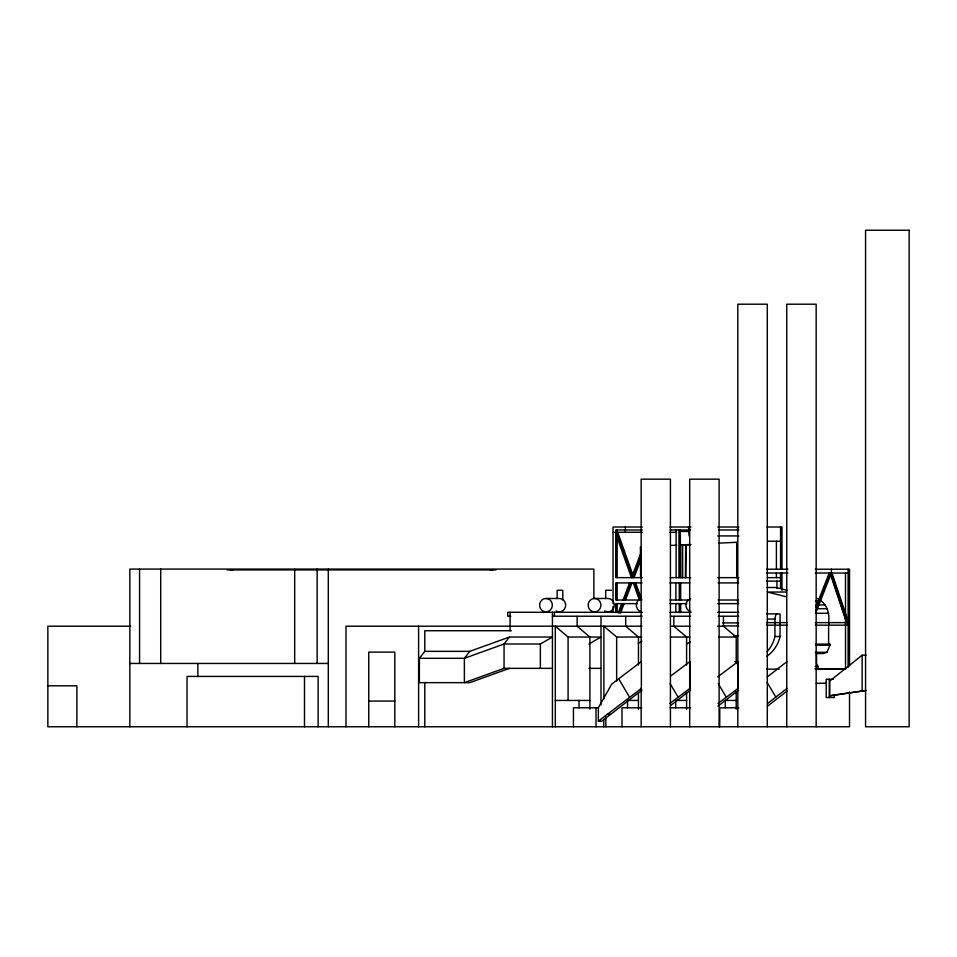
<?xml version="1.0" encoding="UTF-8"?>
<svg xmlns="http://www.w3.org/2000/svg" width="957" height="957" viewBox="0 0 957 957"><rect width="100%" height="100%" fill="white"/><g stroke="black" fill="none" stroke-linecap="round" stroke-linejoin="round"><path stroke-width="1.44" d="M685.415 577.645L685.691 544.712L681.145 544.88L684.566 544.88M685.798 577.645L686.073 544.712L690.535 544.497M632.505 575.181L640.867 553.038M640.807 557.189L633.486 576.569L617.708 532.283M618.15 613.054L621.715 603.64M623.091 600.015L629.574 582.909M626.034 594.752L627.529 590.804M633.558 574.894L636.166 568.027M639.288 559.773L640.855 555.658M619.586 613.054L623.151 603.64M624.526 600.015L631.01 582.909M620.543 613.054L624.108 603.64M625.483 600.015L631.967 582.909M634.024 577.645L640.795 559.773M819.168 600.577L820.783 596.45M822.936 590.936L825.628 584.045M827.793 578.53L829.408 574.391M815.747 612.982L831.382 573.016L831.382 569.224M815.878 607.061L829.229 573.016M815.711 611.152L830.664 573.016M816.297 653.547L823.331 653.547L827.015 652.279L830.341 644.097L815.412 644.097M598.352 707.797L611.726 684.111L641.369 661.55L641.369 688.406L598.352 721.183L598.352 707.797L573.434 707.797L573.434 726.77M509.471 668.345L469.779 682.652L419.381 682.652L419.381 658.308L424.788 651.346L424.788 630.735L511.277 630.735M419.381 658.308L464.372 658.308L504.064 644.001L540.37 644.001L552.44 637.039L509.471 637.039L469.779 651.346L464.372 658.308L464.372 682.652L504.064 668.345L552.44 668.345M509.471 637.039L504.064 644.001L504.064 668.345M866.097 655.186L862.137 655.186L829.803 680.989L829.803 695.787L866.097 690.464L829.803 695.787M670.725 676.013L689.937 661.55L689.937 688.406L669.828 703.467M717.702 676.91L738.086 661.55L738.086 688.406L717.977 703.467M767.299 676.91L787.061 661.55M641.932 690.141L601.774 721.183L598.352 721.183M670.905 705.285L690.499 690.141M717.882 706.194L738.637 690.141M767.574 703.467L787.061 688.406M767.478 706.194L787.121 691.014M588.926 644.001L601.008 637.039L568.087 637.039L555.323 626.201L555.323 726.77M638.283 643.307L641.908 641.214M686.671 644.001L690.296 641.92M227.168 569.905L496.013 569.905M490.116 569.905L493.058 569.678M718.827 543.133L736.699 542.284L736.699 577.645M670.989 545.43L676.814 545.155M679.733 545.012L682.64 544.88L682.64 577.645M642.362 527.008L613.042 527.008L613.042 603.628M669.9 527.008L690.822 527.008M717.774 527.008L738.816 527.008M767 527.008L781.965 527.008L781.965 569.224M642.279 529.987L615.746 529.987L615.746 577.645L642.255 577.645M670.223 529.987L690.679 529.987M718.336 529.987L738.864 529.987M680.343 531.446L688.55 531.446M613.042 532.283L614.454 532.283M617.157 532.283L642.362 532.283M669.9 532.283L676.755 532.283M689.124 535.92L688.55 527.008M717.774 535.92L738.816 535.92M767.562 541.231L780.565 541.231M680.343 544.736L690.942 544.736M640.4 546.89L640.592 577.645M766.533 569.224L787.838 569.224M815.304 569.224L849.517 569.224L849.517 665.797M766.557 573.016L787.862 573.016M815.304 573.016L848.117 573.016M670.223 577.645L690.679 577.645M717.798 577.645L738.864 577.645M767.562 577.645L780.565 577.645M766.593 581.114L780.565 581.114M642.063 582.909L615.746 582.909L615.746 600.015L640.281 600.015M669.912 582.909L689.841 582.909M718.133 582.909L738.625 582.909M767.131 587.49L775.924 587.49L786.965 590.29M611.332 590.278L605.697 590.278L605.697 598.544M786.534 592.036L767.49 592.036L785.422 596.57M545.98 598.472A6.699 6.376 -90 0 1 551.495 608.52A6.699 6.376 -90 0 1 540.454 608.52A6.699 6.376 -90 0 1 545.98 598.472L559.319 598.472A6.699 6.376 -90 0 1 565.479 606.905A6.699 6.376 -90 0 1 556.125 610.973M594.536 598.472A6.699 6.376 -90 0 1 600.063 608.52A6.699 6.376 -90 0 1 589.01 608.52A6.699 6.376 -90 0 1 594.536 598.472L607.886 598.472A6.699 6.376 -90 0 1 614.047 606.905A6.699 6.376 -90 0 1 604.692 610.973M670.02 600.015L689.841 600.015M718.133 600.015L738.625 600.015M815.531 601.152L821.393 601.152C828.319 606.475 829.563 615.518 828.595 623.677M637.386 603.64L615.746 603.64L615.746 612.528M669.948 603.64L686.743 603.64M717.547 603.64L738.625 603.64M816.189 604.908L824.982 604.908M816.955 608.712L827.207 608.712M642.243 612.289L507.772 612.289L507.772 616.224L510.763 616.224M669.96 612.289L691.098 612.289M717.523 612.289L738.696 612.289M815.412 613.281L828.595 613.281M766.868 613.904L780.051 613.904L780.051 636.549A32.921 31.366 -90 0 1 766.701 656.406M552.44 616.224L642.087 616.224M670.474 616.224L690.547 616.224M718.288 616.224L738.696 616.224M767.67 619.047L774.931 619.047A7.237 2.201 -90 0 1 777.036 613.904M766.557 622.624L787.3 622.624M815.316 622.624L848.117 622.624M722.75 622.887L738.625 622.887M766.557 625.16L787.3 625.16M815.412 625.16L848.117 625.16M723.037 625.914L738.625 625.914M130.654 626.201L47.85 626.201L47.85 726.77L849.517 726.77L849.517 691.959M641.848 626.201L345.991 626.201L345.991 726.77M670.941 626.201L689.997 626.201M717.63 626.201L723.444 626.201L736.208 637.039L736.208 663.584M733.6 635.723L738.541 635.723M766.952 651.765A32.921 31.366 -90 0 0 774.931 636.549L780.051 636.549M603.891 698.957L603.891 626.201L616.655 637.039L641.74 637.039M670.606 637.039L689.865 637.039M718.755 637.039L736.208 637.039M815.699 645.209L830.341 645.209M424.788 651.346L469.779 651.346M815.304 652.279L827.015 652.279M734.773 661.67L738.541 661.67M129.841 663.452L328.299 663.452M815.185 666.443L817.972 666.443L817.972 669.134M588.926 668.345L601.008 668.345M815.185 668.764L845.533 668.764L845.486 573.016M766.581 669.134L779.165 669.134M815.185 669.134L845.533 669.134M833.272 679.255L826.214 679.255L826.214 697.509L834.289 697.509L834.289 694.698M816.261 683.25L826.214 683.25M47.85 685.81L76.871 685.81L76.871 726.77M555.323 700.44L589.895 700.44M638.451 700.44L627.553 700.44L627.553 707.797M686.6 700.44L675.702 700.44L675.702 707.797M736.208 700.44L725.298 700.44L725.298 707.797M368.744 701.074L394.822 701.074M641.764 707.797L622.002 707.797L622.002 726.77M670.151 707.797L690.619 707.797M738.804 707.797L719.748 707.797L719.748 726.77M607.169 714.365L610.59 714.365M230.111 569.678L233.065 569.905M817.505 598.52L821.393 601.152M767.143 682.401L775.804 697.115M718.264 683.621L726.196 697.115M670.115 683.621L678.058 697.115M618.665 678.716L629.491 697.115M817.972 666.443L816.536 663.464L816.536 653.547M635.687 582.909L641.788 600.015M616.775 532.283L632.948 577.645M634.766 582.909L640.855 600.015M618.174 537.822L619.658 541.973M623.103 551.663L627.541 564.116M634.718 584.225L637.063 590.804M638.463 594.752L639.874 598.699M616.751 536.41L631.441 577.645M633.319 582.909L639.42 600.015M831.932 573.016L848.117 621.308M831.382 573.016L848.01 622.624M831.872 577.155L846.682 622.624L830.425 574.439M862.137 655.186L862.137 690.464M848.117 569.224L848.117 667.316M829.288 679.255L829.288 697.509M828.75 622.624L828.75 625.16M828.595 625.16L828.595 644.097M816.165 726.77L816.165 304.206L786.762 304.206L786.762 726.77M781.965 573.016L781.965 590.553M780.565 527.008L780.565 569.224M780.565 573.016L780.565 588.388M776.94 581.114L776.94 588.388M776.402 541.231L776.402 569.224M776.402 573.016L776.402 577.645M774.931 619.047L774.931 636.549M767.299 726.77L767.299 304.206L737.823 304.206L737.823 726.77M737.572 527.008L737.572 529.987M737.572 577.645L737.572 582.909M737.572 600.015L737.572 603.64M737.572 622.887L737.572 625.914M736.208 691.6L736.208 709.221M723.444 616.464L723.444 626.201M719.102 726.77L719.102 479.158L689.686 479.158L689.686 726.77M686.6 665.055L686.6 637.039L673.848 626.201L673.848 616.464M686.6 693.071L686.6 709.221M682.257 544.88L682.257 577.645M680.666 582.909L680.666 600.015M680.666 603.64L680.666 612.528M680.343 529.987L680.343 577.645M679.279 582.909L679.279 600.015M679.279 603.64L679.279 612.528M678.956 529.987L678.956 577.645M676.121 529.987L676.121 577.645M675.881 582.909L675.881 600.015M675.881 603.64L675.881 612.528M670.414 726.77L670.414 479.158L641.154 479.158L641.154 661.143M641.154 687.987L641.154 726.77M638.451 665.055L638.451 637.039L625.699 626.201L625.699 616.464M638.451 693.071L638.451 709.221M625.34 527.008L625.34 532.283M617.157 529.987L617.157 577.645M617.157 582.909L617.157 600.015M617.157 603.64L617.157 612.384M616.655 637.039L616.655 681.276M613.042 606.594L613.042 612.54M605.853 716.913L605.853 726.77M603.783 719.473L603.783 726.77M601.008 616.464L601.008 704.866M596.02 707.797L596.02 726.77M593.866 598.376L593.866 569.092L129.841 569.092L129.841 726.77M589.895 709.221L589.895 637.039L577.131 626.201L577.131 616.464M578.985 700.44L578.985 707.797M568.087 637.039L568.087 700.44M562.776 599.919L562.776 590.278L557.13 590.278L557.13 598.544M554.438 612.289L554.438 616.224M552.44 612.289L552.44 726.77M540.37 644.001L540.37 668.345M510.093 612.289L510.093 630.735M424.788 682.652L424.788 726.77M418.604 626.201L418.604 726.77M394.822 726.77L394.822 652.112L368.744 652.112L368.744 726.77M328.299 569.092L328.299 726.77M318.131 726.77L318.131 676.42L187.034 676.42L187.034 726.77M317.138 569.092L317.138 663.452M304.493 676.42L304.493 726.77M294.684 569.092L294.684 663.452M197.86 663.452L197.86 676.42M160.704 569.092L160.704 663.452M139.566 569.092L139.566 663.452M690.631 611.643A6.699 6.376 -90 0 1 690.631 598.699M641.034 611.643A6.699 6.376 -90 0 1 641.034 598.699M909.15 230.23L865.571 230.23L865.571 726.77L909.15 726.77L909.15 230.23"/></g></svg>
